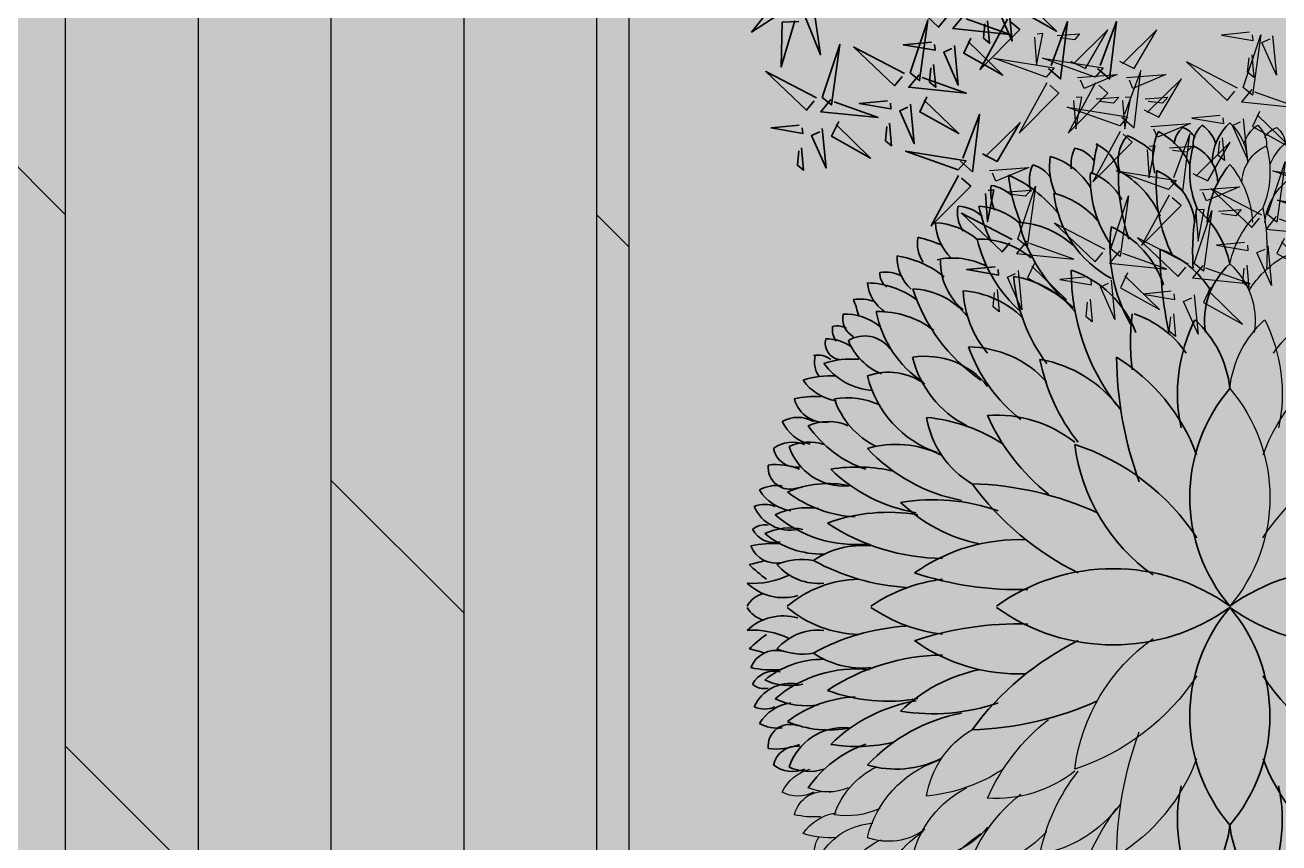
# Model space of a CAD drawing. Header units: millimetres. Extents: x -2842 to 116137, y -21481 to 17561.
# Drawn here: x 13351 to 13951, y 7666 to 8057 of the extents above; entities that cross this region are included whole.
import ezdxf

# ---------------------------------------------------------------- set-up
doc = ezdxf.new("R2010")
doc.units = ezdxf.units.MM
doc.header["$LTSCALE"] = 150
doc.layers.add('ad-Elevation 10', color=8, linetype='Continuous')
doc.layers.add('ad-Landscape', color=7, linetype='Continuous', true_color=0x007f00)
doc.layers.add('ad-Verandah', color=7, linetype='Continuous', true_color=0xa57c52)
doc.layers.add('ad-Landscape 2', color=7, linetype='Continuous', lineweight=35, true_color=0x264c00)

# ---------------------------------------------------------------- blocks, each defined once
blk = doc.blocks.new('bamboo')
at = {"layer": 'ad-Landscape'}
for points in [[(-9.8, -589.2), (68.8, -596.8), (-19.9, -612), (-18.4, -596.3)], [(352.8, -669.4), (311.6, -690.1), (248.5, -582.4), (344.3, -676.7)], [(489.3, -669.4), (448.2, -690.1), (385.1, -582.4), (480.9, -676.7)], [(527.1, -597.7), (464.1, -593), (478.7, -609.9), (518.7, -605)], [(590.2, -602.4), (584.1, -681.2), (567.1, -592.8), (582.9, -593.9)], [(-74.2, -598.9), (-84.7, -708.9), (-44.2, -617.6), (-67, -607.5)], [(8.2, -743.4), (-41.2, -595.8), (-17.7, -764.7), (8.2, -743.4)], [(-15.8, -652.1), (-21.8, -715), (-4.6, -700.8), (-8.7, -660.7)], [(420.7, -714.1), (567.3, -661.7), (398.9, -688.7), (420.7, -714.1)], [(557.2, -714.1), (703.8, -661.7), (535.4, -688.7), (557.2, -714.1)], [(23.9, -744.9), (165.8, -671.4), (52.3, -779.4), (31, -753.6)], [(346.4, -826.2), (312.4, -855.4), (293, -695.5), (339.1, -817.8)], [(284.5, -805.8), (243.4, -826.4), (180.3, -718.7), (276.1, -813.1)], [(333.5, -715.5), (223.2, -707.2), (315.3, -745.8), (325, -722.8)], [(470, -715.5), (359.7, -707.2), (451.8, -745.8), (461.5, -722.8)], [(419.5, -729.9), (495.9, -870.2), (385.6, -759), (411, -737.1)], [(556, -729.9), (632.4, -870.2), (522.1, -759), (547.5, -737.1)], [(-16.2, -749), (12.3, -783.5), (-148, -799.7), (-24.8, -756.1)], [(281.4, -774.9), (218.4, -770.2), (232.9, -787.1), (272.9, -782.2)], [(344.4, -779.7), (338.4, -858.4), (321.4, -770), (337.1, -771.2)], [(352.4, -850.5), (499, -798.1), (330.6, -825.1), (352.4, -850.5)], [(417.9, -774.9), (354.9, -770.2), (369.5, -787.1), (409.4, -782.2)], [(480.9, -779.7), (474.9, -858.4), (457.9, -770), (473.7, -771.2)], [(-37.9, -810.4), (-18.1, -852), (-127, -912.8), (-30.8, -819)], [(7.8, -830.7), (-2.8, -940.7), (37.7, -849.4), (14.9, -839.3)], [(72.2, -821), (150.8, -828.6), (62, -843.8), (63.5, -828.1)], [(265.2, -851.8), (154.9, -843.6), (247, -882.2), (256.7, -859.1)], [(209.8, -1003.5), (175.9, -1032.7), (156.4, -872.8), (202.6, -995)], [(351.2, -866.2), (427.7, -1006.6), (317.3, -895.4), (342.8, -873.5)], [(148, -983), (106.8, -1003.7), (43.8, -896), (139.5, -990.3)], [(66.1, -883.9), (60.1, -946.8), (77.4, -932.6), (73.3, -892.5)], [(213.1, -911.3), (150.1, -906.6), (164.7, -923.5), (204.7, -918.6)], [(276.1, -916), (270.1, -994.8), (253.1, -906.4), (268.9, -907.6)], [(-221, -1027.7), (-74.4, -975.4), (-242.8, -1002.3), (-221, -1027.7)], [(-60.1, -1097.9), (-109.5, -950.3), (-85.9, -1119.2), (-60.1, -1097.9)], [(215.9, -1027.7), (362.5, -975.4), (194.1, -1002.3), (215.9, -1027.7)], [(715.7, -974.6), (605.5, -966.3), (697.6, -1004.9), (707.3, -981.8)], [(-44.4, -1099.5), (97.5, -1025.9), (-15.9, -1134), (-37.3, -1108.1)], [(128.7, -1029.1), (18.4, -1020.8), (110.5, -1059.4), (120.2, -1036.4)], [(214.7, -1043.5), (291.1, -1183.9), (180.8, -1072.6), (206.2, -1050.8)], [(376.8, -1193.4), (327.4, -1045.8), (350.9, -1214.7), (376.8, -1193.4)], [(636.2, -1166.1), (586.8, -1018.5), (610.3, -1187.4), (636.2, -1166.1)], [(663.7, -1034), (600.7, -1029.3), (615.2, -1046.2), (655.2, -1041.3)], [(-234.6, -1109.5), (-88.1, -1057.2), (-256.5, -1084.1), (-234.6, -1109.5)], [(76.6, -1088.6), (13.6, -1083.8), (28.1, -1100.8), (68.1, -1095.8)], [(139.6, -1093.3), (133.6, -1172), (116.6, -1083.6), (132.3, -1084.8)], [(-84.4, -1103.5), (-56, -1138), (-216.2, -1154.2), (-93.1, -1110.6)], [(144.7, -1234.3), (95.3, -1086.7), (118.8, -1255.6), (144.7, -1234.3)], [(392.5, -1194.9), (534.4, -1121.4), (420.9, -1229.4), (399.6, -1203.5)], [(-106.2, -1164.9), (-86.3, -1206.5), (-195.3, -1267.4), (-99.1, -1173.5)], [(-60.5, -1185.2), (-71, -1295.3), (-30.6, -1204), (-53.4, -1193.8)], [(3.9, -1175.6), (82.5, -1183.2), (-6.2, -1198.4), (-4.7, -1182.7)], [(160.4, -1235.8), (302.3, -1162.3), (188.8, -1270.3), (167.5, -1244.4)], [(611.8, -1171.7), (640.3, -1206.2), (480.1, -1222.4), (603.2, -1178.8)], [(352.4, -1199), (380.9, -1233.5), (220.7, -1249.7), (343.8, -1206.1)], [(120.3, -1239.9), (148.8, -1274.4), (-11.4, -1290.6), (111.7, -1247)], [(-2.1, -1238.5), (-8.1, -1301.4), (9.1, -1287.1), (5, -1247.1)], [(590.1, -1233.1), (609.9, -1274.7), (501, -1335.5), (597.2, -1241.7)], [(635.8, -1253.4), (625.3, -1363.4), (665.7, -1272.1), (642.9, -1262)], [(330.7, -1260.4), (350.5, -1301.9), (241.6, -1362.8), (337.8, -1269)], [(376.4, -1280.6), (365.9, -1390.7), (406.3, -1299.4), (383.5, -1289.3)], [(440.8, -1271), (519.4, -1278.6), (430.7, -1293.8), (432.2, -1278.1)], [(98.6, -1301.3), (118.4, -1342.9), (9.5, -1403.7), (105.7, -1309.9)], [(144.3, -1321.5), (133.8, -1431.6), (174.2, -1340.3), (151.4, -1330.2)], [(208.7, -1311.9), (287.3, -1319.5), (198.6, -1334.7), (200.1, -1319)], [(694.2, -1306.6), (688.2, -1369.5), (705.4, -1355.3), (701.3, -1315.3)], [(434.8, -1333.9), (428.8, -1396.8), (446, -1382.6), (441.9, -1342.5)], [(202.7, -1374.8), (196.7, -1437.7), (213.9, -1423.5), (209.8, -1383.4)]]:
    blk.add_lwpolyline(points, dxfattribs=at)
at = {"layer": 'ad-Landscape 2'}
for points in [[(617.4, -483.1), (637.2, -524.7), (528.3, -585.6), (624.5, -491.7)], [(829.4, -540.4), (971.3, -466.8), (857.8, -574.9), (836.5, -549)], [(663.1, -503.4), (652.6, -613.5), (693, -522.2), (670.2, -512)], [(1203.3, -511.5), (1247, -502.3), (1187.1, -651.7), (1205.5, -522.4)], [(1286.7, -528.1), (1379.3, -588.5), (1317.2, -510.3), (1297.6, -525.8)], [(414.6, -689.9), (380.7, -719), (361.2, -559.2), (407.3, -681.4)], [(551.1, -689.9), (517.2, -719), (497.7, -559.2), (543.9, -681.4)], [(665.2, -552.6), (741.7, -693), (631.3, -581.7), (656.8, -559.9)], [(789.3, -544.5), (817.8, -578.9), (657.5, -595.2), (780.7, -551.6)], [(721.5, -556.7), (715.5, -619.6), (732.7, -605.4), (728.6, -565.3)], [(936.5, -702.5), (887.2, -554.9), (910.7, -723.8), (936.5, -702.5)], [(1247.5, -559.2), (1293.6, -560.9), (1297, -685.7), (1258.5, -556.9)], [(767.6, -605.8), (787.4, -647.4), (678.5, -708.3), (774.7, -614.5)], [(813.3, -626.1), (802.7, -736.2), (843.2, -644.9), (820.4, -634.7)], [(877.7, -616.5), (956.3, -624.1), (867.5, -639.3), (869, -623.6)], [(1182.3, -770.7), (1132.9, -623.1), (1156.5, -792), (1182.3, -770.7)], [(952.3, -704), (1094.2, -630.5), (980.7, -738.5), (959.4, -712.7)], [(871.6, -679.4), (865.6, -742.3), (882.9, -728.1), (878.8, -688)], [(1198, -772.2), (1339.9, -698.7), (1226.5, -806.7), (1205.1, -780.8)], [(912.2, -708.1), (940.6, -742.6), (780.4, -758.8), (903.6, -715.2)], [(890.5, -769.5), (910.3, -811.1), (801.3, -871.9), (897.6, -778.1)], [(936.1, -789.8), (925.6, -899.8), (966.1, -808.5), (943.2, -798.4)], [(1000.5, -780.1), (1079.1, -787.7), (990.4, -802.9), (991.9, -787.2)], [(1158, -776.3), (1186.4, -810.8), (1026.2, -827), (1149.3, -783.4)], [(796.9, -949), (763, -978.1), (743.5, -818.2), (789.6, -940.5)], [(1136.2, -837.6), (1156, -879.2), (1047.1, -940.1), (1143.3, -846.3)], [(735.1, -928.5), (693.9, -949.2), (630.8, -841.5), (726.6, -935.8)], [(994.5, -843), (988.5, -905.9), (1005.7, -891.7), (1001.6, -851.6)], [(1181.9, -857.9), (1171.4, -968), (1211.8, -876.7), (1189, -866.6)], [(1246.3, -848.3), (1324.9, -855.9), (1236.2, -871.1), (1237.7, -855.4)], [(803, -973.2), (949.5, -920.8), (781.1, -947.8), (803, -973.2)], [(1240.3, -911.2), (1234.3, -974.1), (1251.5, -959.9), (1247.4, -919.8)], [(801.8, -988.9), (878.2, -1129.3), (767.9, -1018.1), (793.3, -996.2)], [(726.7, -1038.7), (720.7, -1117.5), (703.7, -1029.1), (719.4, -1030.3)], [(651.9, -1167.6), (793.8, -1094.1), (680.3, -1202.1), (659, -1176.3)], [(700.2, -1243.7), (778.8, -1251.3), (690.1, -1266.6), (691.6, -1250.8)]]:
    blk.add_lwpolyline(points, dxfattribs=at)
blk = doc.blocks.new('A$C7DA81DBD')
at = {"layer": 'ad-Landscape'}
for centre, radius, start, end in [((-0.266, 4.046), 0.225, 130.8443, 173.759), ((-0.491, 4.017), 0.214, 30.4156, 68.83), ((-0.096, 4.063), 0.227, 130.9335, 187.2728), ((-0.414, 3.981), 0.305, 17.0973, 56.395), ((0.323, 3.905), 0.477, 132.7387, 179.5624), ((-0.906, 3.641), 0.606, 24.0272, 62.7305), ((0.485, 3.825), 0.838, 164.1327, 202.2774), ((-0.466, 3.725), 0.359, 3.0513, 66.2944), ((0.672, 3.334), 0.873, 140.3941, 176.9962), ((-0.873, 3.314), 0.57, 6.6723, 66.2687), ((1.74, 3.125), 2.067, 169.3214, 184.0479), ((-0.876, 2.829), 0.895, 11.9619, 49.2113), ((-0.914, 2.323), 0.874, 31.4049, 69.8192), ((0.453, 2.514), 0.676, 132.165, 188.6083), ((-1.144, 1.7), 0.928, 34.9166, 71.0505), ((0.973, 1.875), 1.434, 153.1598, 192.1138), ((-0.947, 1.818), 0.953, 6.2214, 47.7369), ((-1.892, 0.74), 1.708, 20.4746, 58.3718), ((1.124, 0.963), 1.476, 139.5678, 220.4322), ((-2.005, -0.521), 2.052, 33.3645, 71.7788), ((-0.278, -1.632), 1.654, 7.071, 54.8541), ((2.005, 0.521), 2.052, 213.3645, 251.7788), ((0.504, -2.388), 1.772, 23.4099, 52.0446), ((-2.262, -2.222), 3.258, 0.4864, 20.1425), ((1.841, -1.801), 0.836, 9.3048, 59.3197), ((1.892, -0.74), 1.708, 200.4746, 238.3718), ((2.813, -0.17), 1.503, 236.8668, 264.3747), ((2.259, -2.257), 0.955, 13.7428, 70.7401), ((2.789, -2.062), 0.727, 18.6708, 63.797), ((3.602, -1.788), 0.37, 25.3637, 76.0362), ((0.013, -2.499), 1.688, 11.0285, 38.5633), ((2.053, -0.575), 1.111, 231.6498, 273.9516), ((0.957, -2.767), 1.425, 19.7331, 51.7721), ((1.894, -2.412), 0.921, 13.6684, 62.8823), ((3.531, -1.186), 0.443, 246.5632, 293.4368), ((3.566, -1.894), 0.271, 13.6546, 102.449), ((3.799, -1.387), 0.279, 240.3623, 299.6377), ((1.856, -1.09), 1.102, 216.0391, 260.2682), ((-0.542, -2.951), 1.936, 359.7315, 37.4115), ((3.37, -1.133), 0.705, 245.6035, 278.753), ((3.394, -2.243), 0.437, 34.7848, 81.073), ((3.646, -0.97), 0.879, 267.0026, 282.0734), ((2.301, -1.358), 0.927, 221.7393, 269.8284), ((2.675, -1.508), 0.695, 218.2825, 279.3433), ((3.002, -1.519), 0.544, 233.779, 289.798), ((2.167, -2.776), 0.96, 10.8581, 56.5506), ((3.104, -2.475), 0.573, 35.7635, 86.3734), ((1.329, -3.259), 1.53, 17.5905, 55.7456), ((2.867, -2.536), 0.525, 21.8257, 68.0281), ((3.508, -1.218), 0.814, 266.7638, 287.5222), ((3.413, -2.155), 0.239, 346.7548, 32.3176)]:
    blk.add_arc(centre, radius, start, end, dxfattribs=at)
at = {"layer": 'ad-Landscape 2'}
for centre, radius, start, end in [((-0.323, 3.905), 0.477, 0.4376, 47.2613), ((0.414, 3.981), 0.305, 123.605, 162.9027), ((0.096, 4.063), 0.227, 352.7272, 49.0665), ((0.491, 4.017), 0.214, 111.17, 149.5844), ((0.266, 4.046), 0.225, 6.241, 49.1557), ((0.906, 3.641), 0.606, 117.2695, 155.9728), ((0.143, 3.955), 0.535, 344.7932, 24.8095), ((1.18, 3.454), 0.743, 111.8594, 132.9677), ((0.641, 3.924), 0.342, 341.3254, 39.8207), ((0.466, 3.725), 0.359, 113.7056, 176.9487), ((-0.485, 3.825), 0.838, 337.7226, 15.8673), ((1.327, 3.744), 0.358, 114.3218, 165.6204), ((-5.866, 2.673), 7.168, 9.1667, 11.2403), ((1.415, 3.77), 0.269, 101.0401, 144.9578), ((1.053, 3.888), 0.343, 353.8947, 25.1777), ((-0.672, 3.334), 0.873, 3.0038, 39.6059), ((1.759, 3.363), 0.625, 106.9117, 148.7423), ((1.034, 3.87), 0.552, 334.5471, 9.5144), ((1.821, 3.599), 0.302, 107.3992, 143.6788), ((1.452, 3.751), 0.311, 341.2129, 26.1809), ((0.873, 3.314), 0.57, 113.7313, 173.3277), ((-0.81, 3.717), 1.458, 334.4442, 4.6619), ((1.37, 3.11), 0.824, 118.2203, 156.7804), ((-0.785, 3.797), 1.765, 341.3885, 1.2452), ((1.383, 3.356), 0.488, 108.8174, 152.5625), ((0.211, 3.764), 1.016, 324.8498, 3.0189), ((2.444, 2.7), 1.205, 114.4744, 140.3824), ((0.466, 3.951), 1.488, 337.2926, 354.0275), ((2.158, 3.355), 0.356, 99.6308, 133.1371), ((1.692, 3.651), 0.41, 336.3892, 7.6723), ((0.579, 3.745), 0.974, 298.3444, 353.5331), ((1.724, 2.922), 0.735, 103.908, 139.6134), ((0.876, 2.829), 0.895, 130.7887, 168.0381), ((-1.74, 3.125), 2.067, 355.9521, 10.6786), ((2.239, 2.943), 0.581, 93.3251, 131.6636), ((0.915, 3.796), 1.32, 333.7814, 348.0611), ((2.403, 3.194), 0.329, 92.3146, 133.7549), ((2.106, 3.468), 0.289, 325.3594, 10.9222), ((1.405, 2.554), 0.868, 114.7161, 161.3122), ((-0.295, 3.161), 1.349, 329.987, 7.7695), ((0.488, 3.723), 1.408, 309.2482, 345.9132), ((1.896, 2.617), 0.764, 93.1884, 132.6145), ((2.622, 2.757), 0.621, 93.0667, 130.2241), ((2.128, 3.396), 0.461, 314.4168, 357.6352), ((2.208, 2.504), 0.73, 88.9494, 129.1849), ((1.014, 3.524), 1.242, 311.6019, 346.473), ((3.046, 2.005), 1.281, 103.7152, 113.8565), ((2.458, 3.195), 0.289, 325.3594, 10.9222), ((0.914, 2.323), 0.874, 110.1808, 148.5951), ((-2.889, 3.142), 3.502, 347.9948, 0.0176), ((-0.453, 2.514), 0.676, 351.3917, 47.835), ((2.436, 2.424), 0.643, 77.6145, 116.9239), ((1.999, 3.032), 0.544, 309.3196, 1.7514), ((3.055, 2.232), 0.863, 98.6128, 128.9762), ((2.554, 3.07), 0.372, 312.039, 2.3981), ((1.697, 2.079), 0.932, 108.9915, 158.9853), ((-0.542, 2.951), 1.936, 322.5885, 0.2685), ((2.026, 2.069), 0.846, 98.5709, 141.5072), ((0.442, 3.021), 1.463, 322.928, 355.4603), ((3.025, 2.67), 0.274, 78.7338, 122.0246), ((2.929, 2.933), 0.15, 306.1904, 2.5297), ((2.402, 1.959), 0.821, 94.0733, 134.8771), ((1.447, 2.814), 0.898, 319.4924, 357.6991), ((1.329, 3.259), 1.53, 304.2544, 342.4095), ((2.813, 2.152), 0.645, 92.2183, 140.8436), ((3.205, 2.09), 0.759, 91.415, 126.1567), ((2.833, 2.887), 0.356, 304.2819, 353.793), ((3.255, 2.307), 0.399, 82.2727, 109.059), ((4.711, 2.181), 1.496, 159.5864, 165.4463), ((1.144, 1.7), 0.928, 108.9495, 145.0834), ((-1.11, 2.329), 1.983, 352.8697, 7.1303), ((3.088, 1.801), 0.795, 88.4481, 127.5281), ((2.167, 2.776), 0.96, 303.4494, 349.1419), ((3.387, 2.087), 0.488, 88.4011, 129.1706), ((3.218, 2.537), 0.186, 299.0055, 11.7638), ((0.947, 1.818), 0.953, 132.2631, 173.7786), ((-0.973, 1.875), 1.434, 347.8862, 26.8402), ((3.454, 2.302), 0.168, 76.8191, 120.1098), ((3.325, 2.438), 0.17, 323.7235, 9.2863), ((3.21, 2.109), 0.273, 57.8448, 144.6011), ((2.867, 2.536), 0.525, 291.9719, 338.1743), ((3.547, 1.977), 0.379, 89.0458, 126.1809), ((3.41, 2.32), 0.148, 278.297, 13.9033), ((2.301, 1.358), 0.927, 90.1716, 138.2607), ((0.957, 2.767), 1.425, 308.2279, 340.2669), ((3.623, 2.031), 0.183, 77.9287, 128.8575), ((3.413, 2.155), 0.239, 327.6824, 13.2452), ((1.892, 0.74), 1.708, 121.6282, 159.5254), ((-2.262, 2.222), 3.258, 339.8575, 359.5136), ((1.856, 1.09), 1.102, 99.7318, 143.9609), ((0.013, 2.499), 1.688, 321.4367, 348.9715), ((2.675, 1.508), 0.695, 80.6567, 141.7175), ((1.894, 2.412), 0.921, 297.1177, 346.3316), ((3.104, 2.475), 0.573, 273.6266, 324.2365), ((3.324, 1.386), 0.793, 71.9877, 94.4337), ((2.259, 2.257), 0.955, 289.2599, 346.2572), ((3.002, 1.519), 0.544, 70.202, 126.221), ((3.508, 1.218), 0.814, 72.4778, 93.2362), ((3.394, 2.243), 0.437, 278.927, 325.2152), ((-1.124, 0.963), 1.476, 319.5678, 40.4322), ((3.37, 1.133), 0.705, 81.247, 114.3965), ((2.789, 2.062), 0.727, 296.203, 341.3292), ((3.566, 1.894), 0.271, 257.551, 346.3454), ((3.646, 0.97), 0.879, 77.9266, 92.9974), ((2.053, 0.575), 1.111, 86.0484, 128.3502), ((0.504, 2.388), 1.772, 307.9554, 336.5901), ((2.813, 0.17), 1.503, 95.6253, 123.1332), ((1.841, 1.801), 0.836, 300.6803, 350.6952), ((3.799, 1.387), 0.279, 60.3623, 119.6377), ((2.872, 2.169), 1.015, 288.9376, 325.3584), ((3.531, 1.186), 0.443, 66.5632, 113.4368), ((3.602, 1.788), 0.37, 283.9638, 334.6363), ((3.699, 1.02), 0.428, 65.5975, 107.5893), ((3.843, 1.163), 0.285, 53.2838, 111.6454), ((2.005, -0.521), 2.052, 108.2212, 146.6355), ((-0.278, 1.632), 1.654, 305.1459, 352.929), ((2.07, 2.438), 1.53, 280.88, 316.8447), ((2.935, 0.536), 0.892, 73.6401, 116.0812), ((3.393, 1.57), 0.508, 265.6371, 341.6343), ((3.806, 1.439), 0.213, 263.9314, 347.1466), ((3.278, -0.198), 1.427, 80.7451, 103.0431), ((3.99, 0.707), 0.544, 82.7166, 112.3542), ((3.867, 1.227), 0.193, 249.404, 5.8133), ((2.521, 2.218), 1.411, 279.6586, 314.4053), ((2.355, -1.807), 2.891, 91.7421, 114.3259), ((0.182, 2.617), 2.589, 296.3796, 323.6291), ((3.242, 1.855), 1.065, 272.7479, 307.4895), ((3.529, 0.17), 0.914, 66.6856, 101.9827), ((3.806, 1.227), 0.386, 278.1128, 328.8491), ((3.983, 0.753), 0.314, 60.8349, 98.4067), ((2.612, -0.83), 1.771, 80.79, 108.9313), ((1.914, 1.938), 1.415, 281.8912, 313.8777), ((4.09, 0.665), 0.235, 66.9546, 113.0454), ((3.006, -0.698), 1.529, 69.608, 99.927), ((3.288, 1.64), 1.093, 263.8281, 310.4783), ((3.715, 0.193), 0.678, 65.2948, 98.4443), ((3.864, 1.022), 0.348, 259.2126, 336.0816), ((2.506, 2.298), 1.873, 270.6495, 303.447), ((3.868, 0.167), 0.526, 65.037, 102.6088), ((4.007, 0.779), 0.214, 255.3103, 332.8065), ((4.09, 0.554), 0.166, 49.7168, 100.6456), ((1.853, -0.999), 1.59, 54.6574, 92.1931), ((3.58, 1.265), 0.803, 269.2102, 309.3859), ((4.021, -0.331), 0.887, 77.5296, 94.4585), ((3.234, -0.221), 0.76, 55.7746, 95.8794), ((3.99, 0.621), 0.238, 256.9971, 338.7719), ((-1.026, -1.431), 1.766, 54.4662, 125.5338), ((1.026, -1.431), 1.766, 54.4662, 125.5338), ((2.722, 2.114), 1.948, 273.7396, 298.8178), ((3.616, 0.691), 0.486, 264.4297, 318.861), ((3.761, -0.151), 0.567, 66.9564, 100.106), ((3.052, 1.626), 1.72, 306.4839, 313.13), ((4.487, 1.629), 1.285, 251.9995, 258.3628), ((1.863, 3.033), 2.882, 268.2827, 288.3895), ((2.353, -1.17), 1.423, 55.6803, 82.958), ((3.241, -0.766), 1.009, 49.8945, 88.7438), ((4.197, 0.939), 0.734, 243.983, 273.5711), ((3.927, 0.536), 0.456, 253.7631, 313.9118), ((4.046, -0.101), 0.224, 28.4336, 74.6891), ((-1.026, 1.431), 1.766, 234.4662, 305.5338), ((1.124, -0.963), 1.476, 139.5678, 220.4322), ((-1.124, -0.963), 1.476, 319.5678, 40.4322), ((1.026, 1.431), 1.766, 234.4662, 305.5338), ((2.353, 1.17), 1.423, 277.042, 304.3197), ((3.241, 0.766), 1.009, 271.2562, 310.1055), ((3.927, -0.536), 0.456, 46.0882, 106.2369), ((4.046, 0.101), 0.224, 285.3109, 331.5664), ((1.863, -3.033), 2.882, 71.6105, 91.7173), ((2.722, -2.114), 1.948, 61.1822, 86.2604), ((3.616, -0.691), 0.486, 41.139, 95.5703), ((4.197, -0.939), 0.734, 86.4289, 116.017), ((0.182, -2.617), 2.589, 36.3709, 63.6204), ((1.853, 0.999), 1.59, 267.8069, 305.3426), ((3.052, -1.626), 1.72, 46.87, 53.5161), ((2.506, -2.298), 1.873, 56.553, 89.3505), ((3.234, 0.221), 0.76, 264.1206, 304.2254), ((3.761, 0.151), 0.567, 259.894, 293.0436), ((3.99, -0.621), 0.238, 21.2281, 103.0029), ((4.487, -1.629), 1.285, 101.6372, 108.0005), ((3.288, -1.64), 1.093, 49.5217, 96.1719), ((3.58, -1.265), 0.803, 50.6141, 90.7898), ((4.021, 0.331), 0.887, 265.5415, 282.4704), ((-2.005, 0.521), 2.052, 288.2212, 326.6355), ((1.914, -1.938), 1.415, 46.1223, 78.1088), ((3.868, -0.167), 0.526, 257.3912, 294.963), ((4.007, -0.779), 0.214, 27.1935, 104.6897), ((3.006, 0.698), 1.529, 260.073, 290.392), ((3.864, -1.022), 0.348, 23.9184, 100.7874), ((4.09, -0.554), 0.166, 259.3544, 310.2832), ((2.355, 1.807), 2.891, 245.6741, 268.2579), ((2.612, 0.83), 1.771, 251.0687, 279.21), ((2.521, -2.218), 1.411, 45.5947, 80.3414), ((3.242, -1.855), 1.065, 52.5105, 87.2521), ((3.715, -0.193), 0.678, 261.5557, 294.7052), ((3.806, -1.227), 0.386, 31.1509, 81.8872), ((4.09, -0.665), 0.235, 246.9546, 293.0454), ((2.07, -2.438), 1.53, 43.1553, 79.12), ((3.529, -0.17), 0.914, 258.0173, 293.3144), ((3.393, -1.57), 0.508, 18.3657, 94.3629), ((3.867, -1.227), 0.193, 354.1867, 110.596), ((3.983, -0.753), 0.314, 261.5933, 299.1651), ((3.278, 0.198), 1.427, 256.9569, 279.2549), ((2.872, -2.169), 1.015, 34.6416, 71.0624), ((3.99, -0.707), 0.544, 247.6458, 277.2834), ((3.806, -1.439), 0.213, 12.8534, 96.0686), ((-1.892, -0.74), 1.708, 301.6282, 339.5254), ((2.935, -0.536), 0.892, 243.9188, 286.3599), ((3.699, -1.02), 0.428, 252.4107, 294.4025), ((3.843, -1.163), 0.285, 248.3546, 306.7162), ((0.973, -1.875), 1.434, 167.8862, 206.8402), ((-0.973, -1.875), 1.434, 333.1598, 12.1138), ((-0.947, -1.818), 0.953, 312.2631, 353.7786), ((0.947, -1.818), 0.953, 186.2214, 227.7369)]:
    blk.add_arc(centre, radius, start, end, dxfattribs=at)
blk = doc.blocks.new('zw$6CCD')
at = {"transparency": 33554559}
h = blk.add_hatch(dxfattribs=at)
h.set_pattern_fill('GRASS', color=74, angle=180)
h.set_pattern_definition([(270, (14545, -2750), (17.96051, -17.96051), [4.7625, -31.15852]), (225, (14545, -2750), (17.96051, -17.96051), [4.7625, -20.6375]), (315, (14545, -2750), (17.96051, 17.96051), [4.7625, -20.6375])])
h.paths.add_polyline_path([(14550, -6125), (13640, -6125), (13640, -4745), (14550, -4745)])
h = blk.add_hatch(color=256, dxfattribs=at)
h.dxf.hatch_style = 1
h.set_gradient(color1=(153, 204, 0), color2=(63, 127, 0), tint=1, name='INVSPHERICAL')
h.paths.add_polyline_path([(14550, -6125), (13640, -6125), (13640, -4745), (14550, -4745)])
at = {"layer": 'ad-Verandah', "transparency": 33554534}
h = blk.add_hatch(color=256, dxfattribs=at)
h.dxf.hatch_style = 1
h.paths.add_polyline_path([(6195, -13620), (12120, -13620), (12120, -4745), (13640, -4745), (13640, -8875), (14550, -8875), (14550, -14850), (6195, -14850)])
at = {"layer": 'ad-Verandah', "transparency": 33554687}
h = blk.add_hatch(dxfattribs=at)
h.set_pattern_fill('DOLMIT', color=256, scale=10, angle=90)
h.set_pattern_definition([(90, (6195, -14830), (-63.5, 2e-14), []), (135, (6195, -14830), (-127, -127), [89.8026, -179.605])])
h.paths.add_polyline_path([(6195, -13620), (12120, -13620), (12120, -4745), (13640, -4745), (13640, -8875), (14550, -8875), (14550, -14850), (6195, -14850)])
at = {"layer": 'ad-Elevation 10'}
blk.add_lwpolyline([(14550, -6125), (13640, -6125), (13640, -4745), (14550, -4745)], close=True, dxfattribs=at)
at = {"layer": 'ad-Verandah', "lineweight": 9}
blk.add_lwpolyline([(6195, -13620), (12120, -13620), (12120, -4745), (13640, -4745), (13640, -8875), (14550, -8875), (14550, -14850), (6195, -14850)], close=True, dxfattribs=at)
at = {"xscale": -54.36482949885722, "yscale": 54.36482949885722, "zscale": 54.36482949885722}
blk.add_blockref('A$C7DA81DBD', (13927.16, -5840.85), dxfattribs=at)
at = {"layer": 'ad-Landscape', "linetype": 'Continuous', "xscale": -0.171360081536486, "yscale": 0.171360081536486, "zscale": 0.171360081536486}
blk.add_blockref('bamboo', (13934.89, -5465.22), dxfattribs=at)
blk = doc.blocks.new('1625_West Villa')
at = {"layer": 'ad-Verandah'}
blk.add_blockref('zw$6CCD', (0, 13620), dxfattribs=at)

msp = doc.modelspace()

# ---------------------------------------------------------------- block references
msp.add_blockref('1625_West Villa', (0, 0))

doc.saveas('drawing.dxf')
